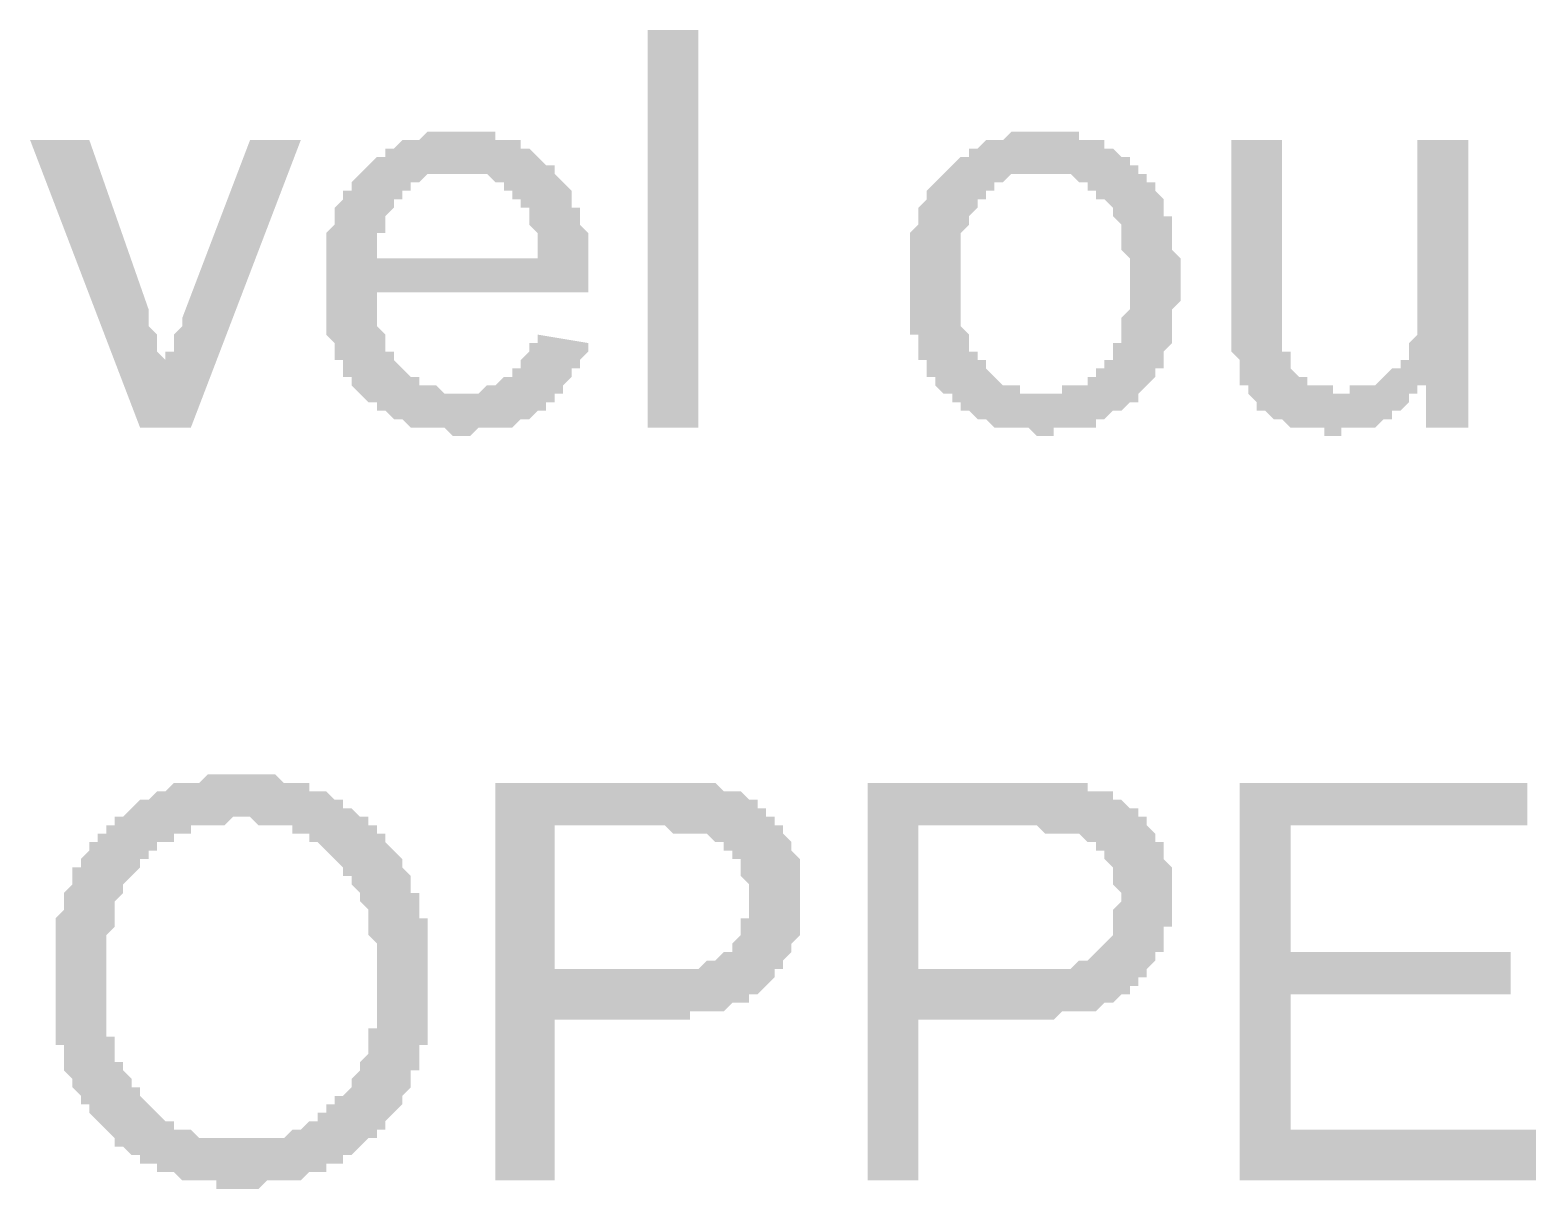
# Model space of a CAD drawing. Header units: millimetres. Extents: x 3949 to 6216, y -1987 to -943.
# Drawn here: x 4954.25 to 4962.94, y -1678.76 to -1672.07 of the extents above; entities that cross this region are included whole.
import ezdxf

# ---------------------------------------------------------------- set-up
doc = ezdxf.new("R2010")
doc.units = ezdxf.units.MM
doc.layers.add('PADRÃO DE ENTRADA', color=7, linetype='Continuous', lineweight=0)

msp = doc.modelspace()

# ---------------------------------------------------------------- hatches: boundary and pattern name
at = {"layer": 'PADRÃO DE ENTRADA', "transparency": 33554559}
h = msp.add_hatch(color=7, dxfattribs=at)
h.paths.add_polyline_path([(4957.176, -1673.8271), (4957.4689, -1673.8759), (4957.4689, -1673.8759), (4957.4689, -1673.9247), (4957.4201, -1673.9736), (4957.4201, -1673.9736), (4957.4201, -1674.0224), (4957.3713, -1674.0224), (4957.3713, -1674.0712), (4957.3713, -1674.0712), (4957.3225, -1674.12), (4957.3225, -1674.12), (4957.3225, -1674.1688), (4957.2737, -1674.1688), (4957.2737, -1674.2177), (4957.2248, -1674.2177), (4957.2248, -1674.2665), (4957.2248, -1674.2665), (4957.176, -1674.2665), (4957.176, -1674.2665), (4957.1272, -1674.3153), (4957.1272, -1674.3153), (4957.0784, -1674.3153), (4957.0784, -1674.3153), (4957.0296, -1674.3641), (4956.9807, -1674.3641), (4956.9807, -1674.3641), (4956.9319, -1674.3641), (4956.8831, -1674.3641), (4956.8831, -1674.3641), (4956.8343, -1674.3641), (4956.7855, -1674.4129), (4956.7855, -1674.4129), (4956.7366, -1674.4129), (4956.7366, -1674.4129), (4956.6878, -1674.4129), (4956.6878, -1674.4129), (4956.639, -1674.3641), (4956.5902, -1674.3641), (4956.5902, -1674.3641), (4956.5414, -1674.3641), (4956.4925, -1674.3641), (4956.4925, -1674.3641), (4956.4437, -1674.3641), (4956.3949, -1674.3153), (4956.3949, -1674.3153), (4956.3461, -1674.3153), (4956.3461, -1674.3153), (4956.2973, -1674.2665), (4956.2973, -1674.2665), (4956.2484, -1674.2665), (4956.2484, -1674.2177), (4956.1996, -1674.2177), (4956.1996, -1674.2177), (4956.1508, -1674.1688), (4956.1508, -1674.1688), (4956.1508, -1674.1688), (4956.102, -1674.12), (4956.102, -1674.12), (4956.102, -1674.0712), (4956.0532, -1674.0712), (4956.0532, -1674.0224), (4956.0532, -1674.0224), (4956.0532, -1673.9736), (4956.0043, -1673.9736), (4956.0043, -1673.9247), (4956.0043, -1673.8759), (4956.0043, -1673.8759), (4955.9555, -1673.8271), (4955.9555, -1673.8271), (4955.9555, -1673.7783), (4955.9555, -1673.7294), (4955.9555, -1673.7294), (4955.9555, -1673.6806), (4955.9555, -1673.6318), (4955.9555, -1673.583), (4955.9555, -1673.583), (4955.9555, -1673.5342), (4955.9555, -1673.4853), (4955.9555, -1673.4853), (4955.9555, -1673.4365), (4955.9555, -1673.3877), (4955.9555, -1673.3389), (4955.9555, -1673.3389), (4955.9555, -1673.2901), (4955.9555, -1673.2412), (4955.9555, -1673.2412), (4956.0043, -1673.1924), (4956.0043, -1673.1924), (4956.0043, -1673.1436), (4956.0043, -1673.0948), (4956.0043, -1673.0948), (4956.0532, -1673.046), (4956.0532, -1673.046), (4956.0532, -1672.9971), (4956.102, -1672.9971), (4956.102, -1672.9483), (4956.102, -1672.9483), (4956.1508, -1672.8995), (4956.1508, -1672.8995), (4956.1508, -1672.8995), (4956.1996, -1672.8507), (4956.1996, -1672.8507), (4956.2484, -1672.8019), (4956.2484, -1672.8019), (4956.2973, -1672.8019), (4956.2973, -1672.753), (4956.3461, -1672.753), (4956.3461, -1672.753), (4956.3949, -1672.7042), (4956.3949, -1672.7042), (4956.4437, -1672.7042), (4956.4437, -1672.7042), (4956.4925, -1672.7042), (4956.5414, -1672.6554), (4956.5414, -1672.6554), (4956.5902, -1672.6554), (4956.639, -1672.6554), (4956.639, -1672.6554), (4956.6878, -1672.6554), (4956.7366, -1672.6554), (4956.7366, -1672.6554), (4956.7366, -1672.6554), (4956.7855, -1672.6554), (4956.8343, -1672.6554), (4956.8343, -1672.6554), (4956.8831, -1672.6554), (4956.9319, -1672.6554), (4956.9319, -1672.7042), (4956.9807, -1672.7042), (4956.9807, -1672.7042), (4957.0296, -1672.7042), (4957.0784, -1672.7042), (4957.0784, -1672.753), (4957.1272, -1672.753), (4957.1272, -1672.753), (4957.176, -1672.8019), (4957.176, -1672.8019), (4957.2248, -1672.8507), (4957.2248, -1672.8507), (4957.2737, -1672.8507), (4957.2737, -1672.8995), (4957.2737, -1672.8995), (4957.3225, -1672.9483), (4957.3225, -1672.9483), (4957.3225, -1672.9483), (4957.3713, -1672.9971), (4957.3713, -1672.9971), (4957.3713, -1673.046), (4957.3713, -1673.0948), (4957.4201, -1673.0948), (4957.4201, -1673.1436), (4957.4201, -1673.1436), (4957.4201, -1673.1924), (4957.4201, -1673.1924), (4957.4689, -1673.2412), (4957.4689, -1673.2901), (4957.4689, -1673.2901), (4957.4689, -1673.3389), (4957.4689, -1673.3877), (4957.4689, -1673.4365), (4957.4689, -1673.4365), (4957.4689, -1673.4853), (4957.4689, -1673.5342), (4957.4689, -1673.5342), (4957.4689, -1673.583), (4957.4689, -1673.583), (4956.2484, -1673.583), (4956.2484, -1673.6318), (4956.2484, -1673.6806), (4956.2484, -1673.6806), (4956.2484, -1673.7294), (4956.2484, -1673.7783), (4956.2484, -1673.7783), (4956.2973, -1673.8271), (4956.2973, -1673.8759), (4956.2973, -1673.8759), (4956.2973, -1673.9247), (4956.3461, -1673.9247), (4956.3461, -1673.9736), (4956.3461, -1673.9736), (4956.3949, -1674.0224), (4956.3949, -1674.0224), (4956.3949, -1674.0224), (4956.4437, -1674.0712), (4956.4437, -1674.0712), (4956.4925, -1674.0712), (4956.4925, -1674.12), (4956.5414, -1674.12), (4956.5902, -1674.12), (4956.5902, -1674.12), (4956.639, -1674.1688), (4956.639, -1674.1688), (4956.6878, -1674.1688), (4956.7366, -1674.1688), (4956.7366, -1674.1688), (4956.7855, -1674.1688), (4956.7855, -1674.1688), (4956.8343, -1674.1688), (4956.8831, -1674.12), (4956.8831, -1674.12), (4956.9319, -1674.12), (4956.9319, -1674.12), (4956.9807, -1674.0712), (4956.9807, -1674.0712), (4957.0296, -1674.0712), (4957.0296, -1674.0224), (4957.0784, -1674.0224), (4957.0784, -1673.9736), (4957.0784, -1673.9736), (4957.1272, -1673.9247), (4957.1272, -1673.9247), (4957.1272, -1673.8759), (4957.176, -1673.8759), (4957.176, -1673.8271), (4957.176, -1673.8271)], flags=0)
h.paths.add_polyline_path([(4956.2484, -1673.3877), (4957.176, -1673.3877), (4957.176, -1673.3389), (4957.176, -1673.2901), (4957.176, -1673.2412), (4957.176, -1673.2412), (4957.1272, -1673.1924), (4957.1272, -1673.1436), (4957.1272, -1673.1436), (4957.1272, -1673.0948), (4957.0784, -1673.0948), (4957.0784, -1673.046), (4957.0784, -1673.046), (4957.0296, -1673.046), (4957.0296, -1672.9971), (4956.9807, -1672.9971), (4956.9807, -1672.9483), (4956.9319, -1672.9483), (4956.9319, -1672.9483), (4956.8831, -1672.8995), (4956.8831, -1672.8995), (4956.8343, -1672.8995), (4956.8343, -1672.8995), (4956.7855, -1672.8995), (4956.7366, -1672.8995), (4956.7366, -1672.8995), (4956.6878, -1672.8995), (4956.639, -1672.8995), (4956.639, -1672.8995), (4956.5902, -1672.8995), (4956.5902, -1672.8995), (4956.5414, -1672.8995), (4956.4925, -1672.9483), (4956.4925, -1672.9483), (4956.4437, -1672.9483), (4956.4437, -1672.9971), (4956.3949, -1672.9971), (4956.3949, -1672.9971), (4956.3949, -1673.046), (4956.3461, -1673.046), (4956.3461, -1673.0948), (4956.3461, -1673.0948), (4956.2973, -1673.1436), (4956.2973, -1673.1436), (4956.2973, -1673.1924), (4956.2973, -1673.2412), (4956.2484, -1673.2412), (4956.2484, -1673.2901), (4956.2484, -1673.3389), (4956.2484, -1673.3389), (4956.2484, -1673.3877)], flags=0)
h = msp.add_hatch(color=7, dxfattribs=at)
h.paths.add_polyline_path([(4959.3241, -1673.5342), (4959.3241, -1673.4853), (4959.3241, -1673.4365), (4959.3241, -1673.4365), (4959.3241, -1673.3877), (4959.3241, -1673.3389), (4959.3241, -1673.2901), (4959.3241, -1673.2901), (4959.3241, -1673.2412), (4959.3729, -1673.1924), (4959.3729, -1673.1924), (4959.3729, -1673.1436), (4959.3729, -1673.1436), (4959.3729, -1673.0948), (4959.4218, -1673.046), (4959.4218, -1673.046), (4959.4218, -1672.9971), (4959.4218, -1672.9971), (4959.4706, -1672.9483), (4959.4706, -1672.9483), (4959.4706, -1672.9483), (4959.5194, -1672.8995), (4959.5194, -1672.8995), (4959.5682, -1672.8507), (4959.5682, -1672.8507), (4959.5682, -1672.8507), (4959.617, -1672.8019), (4959.617, -1672.8019), (4959.6659, -1672.8019), (4959.6659, -1672.753), (4959.7147, -1672.753), (4959.7147, -1672.753), (4959.7635, -1672.7042), (4959.7635, -1672.7042), (4959.8123, -1672.7042), (4959.8611, -1672.7042), (4959.8611, -1672.7042), (4959.91, -1672.6554), (4959.91, -1672.6554), (4959.9588, -1672.6554), (4960.0076, -1672.6554), (4960.0076, -1672.6554), (4960.0564, -1672.6554), (4960.1053, -1672.6554), (4960.1053, -1672.6554), (4960.1053, -1672.6554), (4960.1541, -1672.6554), (4960.2029, -1672.6554), (4960.2029, -1672.6554), (4960.2517, -1672.6554), (4960.3005, -1672.6554), (4960.3005, -1672.7042), (4960.3494, -1672.7042), (4960.3982, -1672.7042), (4960.3982, -1672.7042), (4960.447, -1672.7042), (4960.447, -1672.753), (4960.4958, -1672.753), (4960.4958, -1672.753), (4960.5446, -1672.8019), (4960.5446, -1672.8019), (4960.5935, -1672.8019), (4960.5935, -1672.8507), (4960.6423, -1672.8507), (4960.6423, -1672.8995), (4960.6911, -1672.8995), (4960.6911, -1672.8995), (4960.6911, -1672.9483), (4960.7399, -1672.9483), (4960.7399, -1672.9971), (4960.7399, -1672.9971), (4960.7887, -1673.046), (4960.7887, -1673.046), (4960.7887, -1673.0948), (4960.7887, -1673.1436), (4960.8376, -1673.1436), (4960.8376, -1673.1924), (4960.8376, -1673.1924), (4960.8376, -1673.2412), (4960.8376, -1673.2901), (4960.8376, -1673.2901), (4960.8376, -1673.3389), (4960.8864, -1673.3877), (4960.8864, -1673.3877), (4960.8864, -1673.4365), (4960.8864, -1673.4853), (4960.8864, -1673.4853), (4960.8864, -1673.5342), (4960.8864, -1673.583), (4960.8864, -1673.6318), (4960.8864, -1673.6318), (4960.8376, -1673.6806), (4960.8376, -1673.7294), (4960.8376, -1673.7294), (4960.8376, -1673.7783), (4960.8376, -1673.8271), (4960.8376, -1673.8271), (4960.8376, -1673.8759), (4960.8376, -1673.8759), (4960.7887, -1673.9247), (4960.7887, -1673.9736), (4960.7887, -1673.9736), (4960.7887, -1673.9736), (4960.7887, -1674.0224), (4960.7399, -1674.0224), (4960.7399, -1674.0712), (4960.7399, -1674.0712), (4960.6911, -1674.12), (4960.6911, -1674.12), (4960.6423, -1674.1688), (4960.6423, -1674.1688), (4960.6423, -1674.2177), (4960.5935, -1674.2177), (4960.5935, -1674.2177), (4960.5446, -1674.2665), (4960.4958, -1674.2665), (4960.4958, -1674.2665), (4960.447, -1674.3153), (4960.447, -1674.3153), (4960.3982, -1674.3153), (4960.3982, -1674.3641), (4960.3494, -1674.3641), (4960.3005, -1674.3641), (4960.3005, -1674.3641), (4960.2517, -1674.3641), (4960.2517, -1674.3641), (4960.2029, -1674.3641), (4960.1541, -1674.3641), (4960.1541, -1674.4129), (4960.1053, -1674.4129), (4960.1053, -1674.4129), (4960.0564, -1674.4129), (4960.0076, -1674.3641), (4960.0076, -1674.3641), (4959.9588, -1674.3641), (4959.91, -1674.3641), (4959.91, -1674.3641), (4959.8611, -1674.3641), (4959.8123, -1674.3641), (4959.8123, -1674.3641), (4959.7635, -1674.3153), (4959.7635, -1674.3153), (4959.7147, -1674.3153), (4959.7147, -1674.3153), (4959.6659, -1674.2665), (4959.6659, -1674.2665), (4959.617, -1674.2665), (4959.617, -1674.2177), (4959.5682, -1674.2177), (4959.5682, -1674.1688), (4959.5194, -1674.1688), (4959.5194, -1674.1688), (4959.4706, -1674.12), (4959.4706, -1674.12), (4959.4706, -1674.0712), (4959.4218, -1674.0712), (4959.4218, -1674.0224), (4959.4218, -1674.0224), (4959.4218, -1673.9736), (4959.3729, -1673.9736), (4959.3729, -1673.9247), (4959.3729, -1673.8759), (4959.3729, -1673.8759), (4959.3729, -1673.8271), (4959.3241, -1673.8271), (4959.3241, -1673.7783), (4959.3241, -1673.7294), (4959.3241, -1673.7294), (4959.3241, -1673.6806), (4959.3241, -1673.6318), (4959.3241, -1673.583), (4959.3241, -1673.583), (4959.3241, -1673.5342), (4959.3241, -1673.5342)], flags=0)
h.paths.add_polyline_path([(4959.617, -1673.5342), (4959.617, -1673.583), (4959.617, -1673.583), (4959.617, -1673.6318), (4959.617, -1673.6806), (4959.617, -1673.7294), (4959.617, -1673.7294), (4959.617, -1673.7783), (4959.617, -1673.7783), (4959.6659, -1673.8271), (4959.6659, -1673.8759), (4959.6659, -1673.8759), (4959.6659, -1673.9247), (4959.7147, -1673.9247), (4959.7147, -1673.9736), (4959.7147, -1673.9736), (4959.7635, -1673.9736), (4959.7635, -1674.0224), (4959.7635, -1674.0224), (4959.7635, -1674.0224), (4959.8123, -1674.0712), (4959.8123, -1674.0712), (4959.8611, -1674.12), (4959.91, -1674.12), (4959.91, -1674.12), (4959.9588, -1674.12), (4959.9588, -1674.1688), (4960.0076, -1674.1688), (4960.0564, -1674.1688), (4960.0564, -1674.1688), (4960.1053, -1674.1688), (4960.1053, -1674.1688), (4960.1541, -1674.1688), (4960.2029, -1674.1688), (4960.2029, -1674.12), (4960.2517, -1674.12), (4960.2517, -1674.12), (4960.3005, -1674.12), (4960.3494, -1674.12), (4960.3494, -1674.0712), (4960.3982, -1674.0712), (4960.3982, -1674.0224), (4960.447, -1674.0224), (4960.447, -1674.0224), (4960.447, -1673.9736), (4960.4958, -1673.9736), (4960.4958, -1673.9247), (4960.4958, -1673.9247), (4960.4958, -1673.8759), (4960.5446, -1673.8759), (4960.5446, -1673.8271), (4960.5446, -1673.8271), (4960.5446, -1673.7783), (4960.5446, -1673.7294), (4960.5446, -1673.7294), (4960.5935, -1673.6806), (4960.5935, -1673.6318), (4960.5935, -1673.583), (4960.5935, -1673.583), (4960.5935, -1673.5342), (4960.5935, -1673.5342), (4960.5935, -1673.4853), (4960.5935, -1673.4365), (4960.5935, -1673.3877), (4960.5935, -1673.3877), (4960.5446, -1673.3389), (4960.5446, -1673.2901), (4960.5446, -1673.2901), (4960.5446, -1673.2412), (4960.5446, -1673.1924), (4960.5446, -1673.1924), (4960.4958, -1673.1436), (4960.4958, -1673.1436), (4960.4958, -1673.0948), (4960.4958, -1673.0948), (4960.447, -1673.046), (4960.447, -1673.046), (4960.3982, -1673.046), (4960.3982, -1672.9971), (4960.3494, -1672.9971), (4960.3494, -1672.9483), (4960.3005, -1672.9483), (4960.3005, -1672.9483), (4960.2517, -1672.8995), (4960.2517, -1672.8995), (4960.2029, -1672.8995), (4960.1541, -1672.8995), (4960.1541, -1672.8995), (4960.1053, -1672.8995), (4960.1053, -1672.8995), (4960.0564, -1672.8995), (4960.0076, -1672.8995), (4960.0076, -1672.8995), (4959.9588, -1672.8995), (4959.9588, -1672.8995), (4959.91, -1672.8995), (4959.8611, -1672.9483), (4959.8611, -1672.9483), (4959.8123, -1672.9483), (4959.8123, -1672.9971), (4959.7635, -1672.9971), (4959.7635, -1673.046), (4959.7635, -1673.046), (4959.7147, -1673.046), (4959.7147, -1673.0948), (4959.7147, -1673.0948), (4959.6659, -1673.1436), (4959.6659, -1673.1436), (4959.6659, -1673.1924), (4959.6659, -1673.1924), (4959.617, -1673.2412), (4959.617, -1673.2901), (4959.617, -1673.2901), (4959.617, -1673.3389), (4959.617, -1673.3877), (4959.617, -1673.3877), (4959.617, -1673.4365), (4959.617, -1673.4853), (4959.617, -1673.5342), (4959.617, -1673.5342)], flags=0)
for points in [[(4954.8815, -1674.3641), (4954.2468, -1672.7042), (4954.5885, -1672.7042), (4954.9303, -1673.6806), (4954.9303, -1673.7294), (4954.9303, -1673.7294), (4954.9303, -1673.7783), (4954.9791, -1673.8271), (4954.9791, -1673.8271), (4954.9791, -1673.8759), (4954.9791, -1673.8759), (4954.9791, -1673.9247), (4955.0279, -1673.9736), (4955.0279, -1673.9736), (4955.0279, -1674.0224), (4955.0279, -1673.9736), (4955.0279, -1673.9736), (4955.0279, -1673.9247), (4955.0767, -1673.9247), (4955.0767, -1673.8759), (4955.0767, -1673.8759), (4955.0767, -1673.8271), (4955.1256, -1673.7783), (4955.1256, -1673.7783), (4955.1256, -1673.7294), (4955.1256, -1673.7294), (4955.5161, -1672.7042), (4955.809, -1672.7042), (4955.1744, -1674.3641)], [(4962.3022, -1674.3641), (4962.3022, -1674.12), (4962.2534, -1674.12), (4962.2534, -1674.1688), (4962.2045, -1674.1688), (4962.2045, -1674.2177), (4962.2045, -1674.2177), (4962.1557, -1674.2665), (4962.1557, -1674.2665), (4962.1069, -1674.2665), (4962.1069, -1674.3153), (4962.0581, -1674.3153), (4962.0581, -1674.3153), (4962.0093, -1674.3641), (4961.9604, -1674.3641), (4961.9604, -1674.3641), (4961.9116, -1674.3641), (4961.9116, -1674.3641), (4961.8628, -1674.3641), (4961.814, -1674.3641), (4961.814, -1674.4129), (4961.7651, -1674.4129), (4961.7651, -1674.4129), (4961.7163, -1674.4129), (4961.7163, -1674.3641), (4961.6675, -1674.3641), (4961.6187, -1674.3641), (4961.6187, -1674.3641), (4961.5699, -1674.3641), (4961.521, -1674.3641), (4961.521, -1674.3641), (4961.4722, -1674.3153), (4961.4722, -1674.3153), (4961.4234, -1674.3153), (4961.3746, -1674.2665), (4961.3746, -1674.2665), (4961.3258, -1674.2665), (4961.3258, -1674.2177), (4961.3258, -1674.2177), (4961.2769, -1674.1688), (4961.2769, -1674.1688), (4961.2769, -1674.12), (4961.2281, -1674.12), (4961.2281, -1674.0712), (4961.2281, -1674.0712), (4961.2281, -1674.0224), (4961.2281, -1673.9736), (4961.2281, -1673.9736), (4961.2281, -1673.9736), (4961.1793, -1673.9247), (4961.1793, -1673.9247), (4961.1793, -1673.8759), (4961.1793, -1673.8271), (4961.1793, -1673.8271), (4961.1793, -1673.7783), (4961.1793, -1673.7294), (4961.1793, -1673.7294), (4961.1793, -1672.7042), (4961.4722, -1672.7042), (4961.4722, -1673.6318), (4961.4722, -1673.6806), (4961.4722, -1673.6806), (4961.4722, -1673.7294), (4961.4722, -1673.7783), (4961.4722, -1673.8271), (4961.4722, -1673.8271), (4961.4722, -1673.8759), (4961.4722, -1673.8759), (4961.4722, -1673.9247), (4961.4722, -1673.9247), (4961.521, -1673.9247), (4961.521, -1673.9736), (4961.521, -1674.0224), (4961.521, -1674.0224), (4961.5699, -1674.0712), (4961.5699, -1674.0712), (4961.6187, -1674.0712), (4961.6187, -1674.12), (4961.6675, -1674.12), (4961.6675, -1674.12), (4961.7163, -1674.12), (4961.7651, -1674.12), (4961.7651, -1674.1688), (4961.814, -1674.1688), (4961.814, -1674.1688), (4961.8628, -1674.1688), (4961.8628, -1674.12), (4961.9116, -1674.12), (4961.9604, -1674.12), (4961.9604, -1674.12), (4962.0093, -1674.12), (4962.0093, -1674.12), (4962.0581, -1674.0712), (4962.0581, -1674.0712), (4962.1069, -1674.0224), (4962.1069, -1674.0224), (4962.1557, -1674.0224), (4962.1557, -1673.9736), (4962.2045, -1673.9736), (4962.2045, -1673.9247), (4962.2045, -1673.9247), (4962.2045, -1673.8759), (4962.2045, -1673.8759), (4962.2534, -1673.8271), (4962.2534, -1673.8271), (4962.2534, -1673.7783), (4962.2534, -1673.7294), (4962.2534, -1673.7294), (4962.2534, -1673.6806), (4962.2534, -1673.6318), (4962.2534, -1673.583), (4962.2534, -1673.583), (4962.2534, -1672.7042), (4962.5463, -1672.7042), (4962.5463, -1674.3641)], [(4961.2281, -1678.7091), (4961.2281, -1676.4146), (4962.888, -1676.4146), (4962.888, -1676.6587), (4961.521, -1676.6587), (4961.521, -1677.391), (4962.7904, -1677.391), (4962.7904, -1677.6351), (4961.521, -1677.6351), (4961.521, -1678.4162), (4962.9368, -1678.4162), (4962.9368, -1678.7091)]]:
    msp.add_hatch(color=7, dxfattribs=at).paths.add_polyline_path(points)
h = msp.add_hatch(color=7, dxfattribs=at)
h.paths.add_polyline_path([(4954.3933, -1677.5863), (4954.3933, -1677.5374), (4954.3933, -1677.5374), (4954.3933, -1677.4886), (4954.3933, -1677.4398), (4954.3933, -1677.391), (4954.3933, -1677.391), (4954.3933, -1677.3422), (4954.3933, -1677.2933), (4954.3933, -1677.2933), (4954.3933, -1677.2445), (4954.3933, -1677.1957), (4954.3933, -1677.1957), (4954.4421, -1677.1469), (4954.4421, -1677.0981), (4954.4421, -1677.0981), (4954.4421, -1677.0492), (4954.4421, -1677.0492), (4954.4909, -1677.0004), (4954.4909, -1677.0004), (4954.4909, -1676.9516), (4954.4909, -1676.9028), (4954.5397, -1676.9028), (4954.5397, -1676.854), (4954.5397, -1676.854), (4954.5885, -1676.8051), (4954.5885, -1676.8051), (4954.5885, -1676.7563), (4954.6374, -1676.7563), (4954.6374, -1676.7563), (4954.6374, -1676.7075), (4954.6862, -1676.7075), (4954.6862, -1676.6587), (4954.735, -1676.6587), (4954.735, -1676.6099), (4954.7838, -1676.6099), (4954.7838, -1676.6099), (4954.8326, -1676.561), (4954.8326, -1676.561), (4954.8815, -1676.5122), (4954.8815, -1676.5122), (4954.9303, -1676.5122), (4954.9303, -1676.5122), (4954.9791, -1676.4634), (4954.9791, -1676.4634), (4955.0279, -1676.4634), (4955.0279, -1676.4634), (4955.0767, -1676.4146), (4955.1256, -1676.4146), (4955.1256, -1676.4146), (4955.1744, -1676.4146), (4955.2232, -1676.4146), (4955.2232, -1676.4146), (4955.272, -1676.3658), (4955.272, -1676.3658), (4955.3208, -1676.3658), (4955.3697, -1676.3658), (4955.3697, -1676.3658), (4955.4185, -1676.3658), (4955.4673, -1676.3658), (4955.4673, -1676.3658), (4955.5161, -1676.3658), (4955.5161, -1676.3658), (4955.5649, -1676.3658), (4955.6138, -1676.3658), (4955.6138, -1676.3658), (4955.6626, -1676.3658), (4955.7114, -1676.4146), (4955.7114, -1676.4146), (4955.7602, -1676.4146), (4955.7602, -1676.4146), (4955.809, -1676.4146), (4955.8579, -1676.4146), (4955.8579, -1676.4634), (4955.9067, -1676.4634), (4955.9067, -1676.4634), (4955.9555, -1676.4634), (4956.0043, -1676.5122), (4956.0043, -1676.5122), (4956.0532, -1676.5122), (4956.0532, -1676.561), (4956.102, -1676.561), (4956.102, -1676.561), (4956.1508, -1676.6099), (4956.1508, -1676.6099), (4956.1996, -1676.6099), (4956.1996, -1676.6587), (4956.2484, -1676.6587), (4956.2484, -1676.7075), (4956.2973, -1676.7075), (4956.2973, -1676.7563), (4956.2973, -1676.7563), (4956.3461, -1676.8051), (4956.3461, -1676.8051), (4956.3949, -1676.854), (4956.3949, -1676.854), (4956.3949, -1676.9028), (4956.4437, -1676.9516), (4956.4437, -1676.9516), (4956.4437, -1676.9516), (4956.4437, -1677.0004), (4956.4437, -1677.0492), (4956.4925, -1677.0492), (4956.4925, -1677.0981), (4956.4925, -1677.0981), (4956.4925, -1677.1469), (4956.4925, -1677.1957), (4956.5414, -1677.1957), (4956.5414, -1677.2445), (4956.5414, -1677.2445), (4956.5414, -1677.2933), (4956.5414, -1677.3422), (4956.5414, -1677.3422), (4956.5414, -1677.391), (4956.5414, -1677.4398), (4956.5414, -1677.4398), (4956.5414, -1677.4886), (4956.5414, -1677.5374), (4956.5414, -1677.5374), (4956.5414, -1677.5863), (4956.5414, -1677.6351), (4956.5414, -1677.6839), (4956.5414, -1677.6839), (4956.5414, -1677.7327), (4956.5414, -1677.7815), (4956.5414, -1677.7815), (4956.5414, -1677.8304), (4956.5414, -1677.8304), (4956.5414, -1677.8792), (4956.5414, -1677.928), (4956.4925, -1677.928), (4956.4925, -1677.9768), (4956.4925, -1678.0257), (4956.4925, -1678.0257), (4956.4925, -1678.0745), (4956.4437, -1678.0745), (4956.4437, -1678.1233), (4956.4437, -1678.1233), (4956.4437, -1678.1721), (4956.4437, -1678.1721), (4956.3949, -1678.2209), (4956.3949, -1678.2209), (4956.3949, -1678.2698), (4956.3461, -1678.3186), (4956.3461, -1678.3186), (4956.2973, -1678.3674), (4956.2973, -1678.3674), (4956.2973, -1678.4162), (4956.2484, -1678.4162), (4956.2484, -1678.465), (4956.1996, -1678.465), (4956.1996, -1678.465), (4956.1508, -1678.5139), (4956.1508, -1678.5139), (4956.102, -1678.5627), (4956.102, -1678.5627), (4956.0532, -1678.5627), (4956.0532, -1678.6115), (4956.0043, -1678.6115), (4956.0043, -1678.6115), (4955.9555, -1678.6115), (4955.9555, -1678.6603), (4955.9067, -1678.6603), (4955.8579, -1678.6603), (4955.8579, -1678.6603), (4955.809, -1678.7091), (4955.809, -1678.7091), (4955.7602, -1678.7091), (4955.7114, -1678.7091), (4955.7114, -1678.7091), (4955.6626, -1678.7091), (4955.6138, -1678.7091), (4955.6138, -1678.7091), (4955.5649, -1678.758), (4955.5161, -1678.758), (4955.5161, -1678.758), (4955.4673, -1678.758), (4955.4673, -1678.758), (4955.4185, -1678.758), (4955.4185, -1678.758), (4955.3697, -1678.758), (4955.3208, -1678.758), (4955.3208, -1678.7091), (4955.272, -1678.7091), (4955.2232, -1678.7091), (4955.2232, -1678.7091), (4955.1744, -1678.7091), (4955.1256, -1678.7091), (4955.1256, -1678.7091), (4955.0767, -1678.6603), (4955.0767, -1678.6603), (4955.0279, -1678.6603), (4954.9791, -1678.6603), (4954.9791, -1678.6115), (4954.9303, -1678.6115), (4954.9303, -1678.6115), (4954.8815, -1678.6115), (4954.8815, -1678.5627), (4954.8815, -1678.5627), (4954.8326, -1678.5627), (4954.7838, -1678.5139), (4954.7838, -1678.5139), (4954.735, -1678.5139), (4954.735, -1678.465), (4954.735, -1678.465), (4954.6862, -1678.4162), (4954.6862, -1678.4162), (4954.6374, -1678.3674), (4954.6374, -1678.3674), (4954.5885, -1678.3186), (4954.5885, -1678.3186), (4954.5885, -1678.2698), (4954.5397, -1678.2698), (4954.5397, -1678.2209), (4954.5397, -1678.2209), (4954.4909, -1678.1721), (4954.4909, -1678.1721), (4954.4909, -1678.1233), (4954.4909, -1678.1233), (4954.4421, -1678.0745), (4954.4421, -1678.0257), (4954.4421, -1678.0257), (4954.4421, -1677.9768), (4954.4421, -1677.928), (4954.3933, -1677.928), (4954.3933, -1677.8792), (4954.3933, -1677.8792), (4954.3933, -1677.8304), (4954.3933, -1677.7815), (4954.3933, -1677.7815), (4954.3933, -1677.7327), (4954.3933, -1677.6839), (4954.3933, -1677.6839), (4954.3933, -1677.6351), (4954.3933, -1677.5863), (4954.3933, -1677.5863)], flags=0)
h.paths.add_polyline_path([(4954.6862, -1677.5863), (4954.6862, -1677.6351), (4954.6862, -1677.6839), (4954.6862, -1677.6839), (4954.6862, -1677.7327), (4954.6862, -1677.7815), (4954.6862, -1677.7815), (4954.6862, -1677.8304), (4954.6862, -1677.8792), (4954.735, -1677.8792), (4954.735, -1677.928), (4954.735, -1677.9768), (4954.735, -1677.9768), (4954.735, -1678.0257), (4954.7838, -1678.0257), (4954.7838, -1678.0745), (4954.7838, -1678.0745), (4954.8326, -1678.1233), (4954.8326, -1678.1233), (4954.8326, -1678.1721), (4954.8815, -1678.1721), (4954.8815, -1678.2209), (4954.8815, -1678.2209), (4954.8815, -1678.2209), (4954.9303, -1678.2698), (4954.9303, -1678.2698), (4954.9791, -1678.3186), (4954.9791, -1678.3186), (4955.0279, -1678.3674), (4955.0279, -1678.3674), (4955.0767, -1678.3674), (4955.0767, -1678.4162), (4955.1256, -1678.4162), (4955.1744, -1678.4162), (4955.1744, -1678.4162), (4955.2232, -1678.465), (4955.2232, -1678.465), (4955.272, -1678.465), (4955.3208, -1678.465), (4955.3208, -1678.465), (4955.3697, -1678.465), (4955.4185, -1678.465), (4955.4185, -1678.465), (4955.4673, -1678.465), (4955.4673, -1678.465), (4955.5161, -1678.465), (4955.5161, -1678.465), (4955.5649, -1678.465), (4955.6138, -1678.465), (4955.6138, -1678.465), (4955.6626, -1678.465), (4955.6626, -1678.465), (4955.7114, -1678.465), (4955.7602, -1678.4162), (4955.7602, -1678.4162), (4955.809, -1678.4162), (4955.809, -1678.4162), (4955.8579, -1678.3674), (4955.8579, -1678.3674), (4955.9067, -1678.3674), (4955.9067, -1678.3186), (4955.9555, -1678.3186), (4955.9555, -1678.2698), (4956.0043, -1678.2698), (4956.0043, -1678.2698), (4956.0043, -1678.2209), (4956.0532, -1678.2209), (4956.0532, -1678.2209), (4956.102, -1678.1721), (4956.102, -1678.1721), (4956.102, -1678.1233), (4956.102, -1678.1233), (4956.1508, -1678.0745), (4956.1508, -1678.0745), (4956.1508, -1678.0257), (4956.1996, -1677.9768), (4956.1996, -1677.9768), (4956.1996, -1677.928), (4956.1996, -1677.928), (4956.1996, -1677.8792), (4956.1996, -1677.8304), (4956.2484, -1677.8304), (4956.2484, -1677.7815), (4956.2484, -1677.7327), (4956.2484, -1677.7327), (4956.2484, -1677.6839), (4956.2484, -1677.6351), (4956.2484, -1677.6351), (4956.2484, -1677.5863), (4956.2484, -1677.5374), (4956.2484, -1677.5374), (4956.2484, -1677.4886), (4956.2484, -1677.4398), (4956.2484, -1677.4398), (4956.2484, -1677.391), (4956.2484, -1677.3422), (4956.2484, -1677.3422), (4956.1996, -1677.2933), (4956.1996, -1677.2445), (4956.1996, -1677.2445), (4956.1996, -1677.1957), (4956.1996, -1677.1957), (4956.1996, -1677.1469), (4956.1508, -1677.0981), (4956.1508, -1677.0981), (4956.1508, -1677.0492), (4956.1508, -1677.0492), (4956.102, -1677.0004), (4956.102, -1677.0004), (4956.102, -1676.9516), (4956.0532, -1676.9516), (4956.0532, -1676.9028), (4956.0532, -1676.9028), (4956.0043, -1676.854), (4956.0043, -1676.854), (4955.9555, -1676.8051), (4955.9555, -1676.8051), (4955.9067, -1676.7563), (4955.9067, -1676.7563), (4955.8579, -1676.7563), (4955.8579, -1676.7075), (4955.809, -1676.7075), (4955.809, -1676.7075), (4955.7602, -1676.7075), (4955.7602, -1676.6587), (4955.7114, -1676.6587), (4955.6626, -1676.6587), (4955.6626, -1676.6587), (4955.6138, -1676.6587), (4955.5649, -1676.6587), (4955.5649, -1676.6587), (4955.5161, -1676.6099), (4955.4673, -1676.6099), (4955.4673, -1676.6099), (4955.4185, -1676.6099), (4955.4185, -1676.6099), (4955.3697, -1676.6587), (4955.3208, -1676.6587), (4955.3208, -1676.6587), (4955.272, -1676.6587), (4955.272, -1676.6587), (4955.2232, -1676.6587), (4955.1744, -1676.6587), (4955.1744, -1676.7075), (4955.1256, -1676.7075), (4955.1256, -1676.7075), (4955.0767, -1676.7075), (4955.0767, -1676.7563), (4955.0279, -1676.7563), (4954.9791, -1676.7563), (4954.9791, -1676.8051), (4954.9303, -1676.8051), (4954.9303, -1676.854), (4954.9303, -1676.854), (4954.8815, -1676.854), (4954.8815, -1676.9028), (4954.8815, -1676.9028), (4954.8326, -1676.9516), (4954.8326, -1676.9516), (4954.8326, -1676.9516), (4954.7838, -1677.0004), (4954.7838, -1677.0004), (4954.7838, -1677.0492), (4954.7838, -1677.0492), (4954.735, -1677.0981), (4954.735, -1677.1469), (4954.735, -1677.1469), (4954.735, -1677.1957), (4954.735, -1677.1957), (4954.735, -1677.2445), (4954.6862, -1677.2933), (4954.6862, -1677.2933), (4954.6862, -1677.3422), (4954.6862, -1677.391), (4954.6862, -1677.4398), (4954.6862, -1677.4398), (4954.6862, -1677.4886), (4954.6862, -1677.5374), (4954.6862, -1677.5863), (4954.6862, -1677.5863)], flags=0)
h = msp.add_hatch(color=7, dxfattribs=at)
h.paths.add_polyline_path([(4956.9319, -1678.7091), (4956.9319, -1676.4146), (4957.8107, -1676.4146), (4957.8595, -1676.4146), (4957.9083, -1676.4146), (4957.9083, -1676.4146), (4957.9572, -1676.4146), (4958.006, -1676.4146), (4958.0548, -1676.4146), (4958.0548, -1676.4146), (4958.1036, -1676.4146), (4958.1036, -1676.4146), (4958.1524, -1676.4146), (4958.1524, -1676.4146), (4958.2013, -1676.4146), (4958.2501, -1676.4634), (4958.2501, -1676.4634), (4958.2989, -1676.4634), (4958.3477, -1676.4634), (4958.3477, -1676.4634), (4958.3965, -1676.5122), (4958.3965, -1676.5122), (4958.4454, -1676.5122), (4958.4454, -1676.561), (4958.4942, -1676.561), (4958.4942, -1676.561), (4958.4942, -1676.6099), (4958.543, -1676.6099), (4958.543, -1676.6587), (4958.5918, -1676.6587), (4958.5918, -1676.7075), (4958.5918, -1676.7075), (4958.6406, -1676.7563), (4958.6406, -1676.7563), (4958.6406, -1676.8051), (4958.6406, -1676.8051), (4958.6895, -1676.854), (4958.6895, -1676.854), (4958.6895, -1676.9028), (4958.6895, -1676.9516), (4958.6895, -1676.9516), (4958.6895, -1677.0004), (4958.6895, -1677.0492), (4958.6895, -1677.0492), (4958.6895, -1677.0492), (4958.6895, -1677.0981), (4958.6895, -1677.1469), (4958.6895, -1677.1957), (4958.6895, -1677.1957), (4958.6895, -1677.2445), (4958.6895, -1677.2445), (4958.6895, -1677.2933), (4958.6406, -1677.3422), (4958.6406, -1677.3422), (4958.6406, -1677.391), (4958.6406, -1677.391), (4958.5918, -1677.4398), (4958.5918, -1677.4398), (4958.5918, -1677.4886), (4958.543, -1677.4886), (4958.543, -1677.5374), (4958.543, -1677.5374), (4958.4942, -1677.5863), (4958.4942, -1677.5863), (4958.4942, -1677.5863), (4958.4454, -1677.6351), (4958.4454, -1677.6351), (4958.3965, -1677.6351), (4958.3965, -1677.6351), (4958.3965, -1677.6839), (4958.3477, -1677.6839), (4958.3477, -1677.6839), (4958.2989, -1677.6839), (4958.2501, -1677.7327), (4958.2501, -1677.7327), (4958.2013, -1677.7327), (4958.2013, -1677.7327), (4958.1524, -1677.7327), (4958.1036, -1677.7327), (4958.0548, -1677.7327), (4958.0548, -1677.7815), (4958.006, -1677.7815), (4957.9572, -1677.7815), (4957.9083, -1677.7815), (4957.9083, -1677.7815), (4957.8595, -1677.7815), (4957.8595, -1677.7815), (4957.2737, -1677.7815), (4957.2737, -1678.7091)], flags=0)
h.paths.add_polyline_path([(4957.2737, -1677.4886), (4957.8595, -1677.4886), (4957.9083, -1677.4886), (4957.9083, -1677.4886), (4957.9572, -1677.4886), (4958.006, -1677.4886), (4958.0548, -1677.4886), (4958.0548, -1677.4886), (4958.1036, -1677.4886), (4958.1036, -1677.4886), (4958.1524, -1677.4398), (4958.2013, -1677.4398), (4958.2013, -1677.4398), (4958.2013, -1677.4398), (4958.2501, -1677.391), (4958.2501, -1677.391), (4958.2501, -1677.391), (4958.2989, -1677.391), (4958.2989, -1677.3422), (4958.2989, -1677.3422), (4958.3477, -1677.2933), (4958.3477, -1677.2933), (4958.3477, -1677.2445), (4958.3477, -1677.1957), (4958.3965, -1677.1957), (4958.3965, -1677.1469), (4958.3965, -1677.0981), (4958.3965, -1677.0981), (4958.3965, -1677.0981), (4958.3965, -1677.0492), (4958.3965, -1677.0004), (4958.3965, -1677.0004), (4958.3477, -1676.9516), (4958.3477, -1676.9028), (4958.3477, -1676.9028), (4958.3477, -1676.854), (4958.2989, -1676.854), (4958.2989, -1676.854), (4958.2989, -1676.8051), (4958.2501, -1676.8051), (4958.2501, -1676.7563), (4958.2501, -1676.7563), (4958.2013, -1676.7563), (4958.1524, -1676.7075), (4958.1524, -1676.7075), (4958.1036, -1676.7075), (4958.1036, -1676.7075), (4958.1036, -1676.7075), (4958.0548, -1676.7075), (4958.006, -1676.7075), (4958.006, -1676.7075), (4957.9572, -1676.7075), (4957.9083, -1676.6587), (4957.8595, -1676.6587), (4957.8595, -1676.6587), (4957.2737, -1676.6587)], flags=0)
h = msp.add_hatch(color=7, dxfattribs=at)
h.paths.add_polyline_path([(4959.08, -1678.7091), (4959.08, -1676.4146), (4959.9588, -1676.4146), (4960.0076, -1676.4146), (4960.0076, -1676.4146), (4960.0564, -1676.4146), (4960.1053, -1676.4146), (4960.1541, -1676.4146), (4960.1541, -1676.4146), (4960.2029, -1676.4146), (4960.2029, -1676.4146), (4960.2517, -1676.4146), (4960.3005, -1676.4146), (4960.3005, -1676.4146), (4960.3494, -1676.4146), (4960.3494, -1676.4634), (4960.3982, -1676.4634), (4960.447, -1676.4634), (4960.447, -1676.4634), (4960.4958, -1676.4634), (4960.4958, -1676.5122), (4960.5446, -1676.5122), (4960.5446, -1676.5122), (4960.5935, -1676.561), (4960.5935, -1676.561), (4960.6423, -1676.561), (4960.6423, -1676.6099), (4960.6911, -1676.6099), (4960.6911, -1676.6587), (4960.6911, -1676.6587), (4960.7399, -1676.7075), (4960.7399, -1676.7075), (4960.7399, -1676.7563), (4960.7887, -1676.7563), (4960.7887, -1676.8051), (4960.7887, -1676.8051), (4960.7887, -1676.854), (4960.7887, -1676.854), (4960.8376, -1676.9028), (4960.8376, -1676.9516), (4960.8376, -1676.9516), (4960.8376, -1677.0004), (4960.8376, -1677.0492), (4960.8376, -1677.0492), (4960.8376, -1677.0492), (4960.8376, -1677.0981), (4960.8376, -1677.1469), (4960.8376, -1677.1957), (4960.8376, -1677.1957), (4960.8376, -1677.2445), (4960.7887, -1677.2445), (4960.7887, -1677.2933), (4960.7887, -1677.3422), (4960.7887, -1677.3422), (4960.7887, -1677.391), (4960.7399, -1677.391), (4960.7399, -1677.4398), (4960.7399, -1677.4398), (4960.6911, -1677.4886), (4960.6911, -1677.4886), (4960.6911, -1677.5374), (4960.6423, -1677.5374), (4960.6423, -1677.5863), (4960.6423, -1677.5863), (4960.5935, -1677.5863), (4960.5935, -1677.6351), (4960.5935, -1677.6351), (4960.5446, -1677.6351), (4960.5446, -1677.6351), (4960.4958, -1677.6839), (4960.4958, -1677.6839), (4960.447, -1677.6839), (4960.447, -1677.6839), (4960.3982, -1677.7327), (4960.3982, -1677.7327), (4960.3494, -1677.7327), (4960.3005, -1677.7327), (4960.3005, -1677.7327), (4960.2517, -1677.7327), (4960.2029, -1677.7327), (4960.1541, -1677.7815), (4960.1541, -1677.7815), (4960.1053, -1677.7815), (4960.0564, -1677.7815), (4960.0076, -1677.7815), (4959.9588, -1677.7815), (4959.9588, -1677.7815), (4959.3729, -1677.7815), (4959.3729, -1678.7091)], flags=0)
h.paths.add_polyline_path([(4959.3729, -1677.4886), (4959.9588, -1677.4886), (4960.0076, -1677.4886), (4960.0564, -1677.4886), (4960.1053, -1677.4886), (4960.1541, -1677.4886), (4960.1541, -1677.4886), (4960.2029, -1677.4886), (4960.2517, -1677.4886), (4960.2517, -1677.4886), (4960.3005, -1677.4398), (4960.3005, -1677.4398), (4960.3494, -1677.4398), (4960.3494, -1677.4398), (4960.3982, -1677.391), (4960.3982, -1677.391), (4960.3982, -1677.391), (4960.3982, -1677.391), (4960.447, -1677.3422), (4960.447, -1677.3422), (4960.4958, -1677.2933), (4960.4958, -1677.2933), (4960.4958, -1677.2445), (4960.4958, -1677.1957), (4960.4958, -1677.1957), (4960.4958, -1677.1469), (4960.5446, -1677.0981), (4960.5446, -1677.0981), (4960.5446, -1677.0981), (4960.5446, -1677.0492), (4960.4958, -1677.0004), (4960.4958, -1677.0004), (4960.4958, -1676.9516), (4960.4958, -1676.9028), (4960.4958, -1676.9028), (4960.447, -1676.854), (4960.447, -1676.854), (4960.447, -1676.854), (4960.447, -1676.8051), (4960.3982, -1676.8051), (4960.3982, -1676.7563), (4960.3494, -1676.7563), (4960.3494, -1676.7563), (4960.3005, -1676.7075), (4960.3005, -1676.7075), (4960.2517, -1676.7075), (4960.2517, -1676.7075), (4960.2029, -1676.7075), (4960.2029, -1676.7075), (4960.1541, -1676.7075), (4960.1541, -1676.7075), (4960.1053, -1676.7075), (4960.0564, -1676.6587), (4960.0076, -1676.6587), (4959.9588, -1676.6587), (4959.3729, -1676.6587)], flags=0)

# ---------------------------------------------------------------- linework, layer by layer
at = {"layer": 'PADRÃO DE ENTRADA', "color": 7, "lineweight": 0, "transparency": 33554559}
msp.add_solid([(4957.8107, -1674.3641), (4957.8107, -1672.0696), (4958.1036, -1674.3641), (4958.1036, -1672.0696)], dxfattribs=at)

doc.saveas('drawing.dxf')
